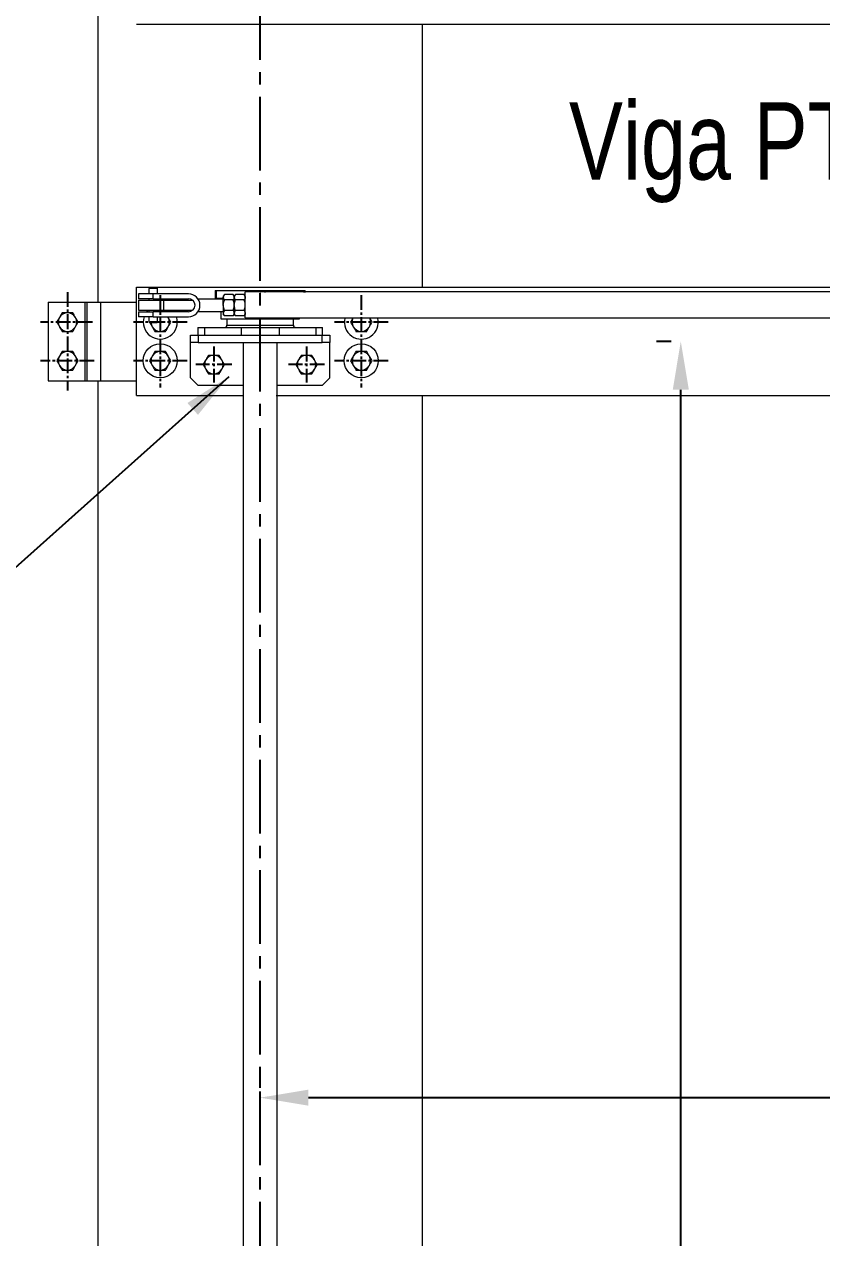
# Model space of a CAD drawing. Header units: millimetres. Extents: x 1587714 to 3094800, y -694377 to -413614.
# Drawn here: x 2024777 to 2025808, y -553559 to -551990 of the extents above; entities that cross this region are included whole.
import ezdxf
from ezdxf.enums import TextEntityAlignment as Align

# ---------------------------------------------------------------- set-up
doc = ezdxf.new("R2010")
doc.units = ezdxf.units.MM
doc.linetypes.add('CENTER2', pattern=[28.575, 19.05, -3.175, 3.175, -3.175])
for name, color, linetype in [('0_EJES', 1, 'CENTER2'), ('M0_EQUIPOS', 7, 'Continuous'), ('M2_PLBULONES', 2, 'Continuous'), ('M_DIM', 1, 'Continuous')]:
    doc.layers.add(name, color=color, linetype=linetype)
doc.styles.add('ARIAL', font='arial.ttf', dxfattribs={"width": 0.8})
doc.styles.add('STYLE-MSF', font='simplex.shx', dxfattribs={"width": 0.8})
doc.dimstyles.new('DIM1-25', dxfattribs={"dimscale": 25, "dimtxt": 2.5, "dimasz": 2.5, "dimexe": 1.25, "dimexo": 0.5, "dimgap": 1, "dimtad": 1, "dimdec": 1, "dimtxsty": 'STYLE-MSF', "dimcen": 2.5, "dimclrd": 8, "dimclre": 8, "dimclrt": 3, "dimaunit": 1, "dimadec": 1, "dimazin": 2, "dimtfac": 1, "dimtdec": 1, "dimtmove": 0, "dimatfit": 3, "dimfxl": 1, "dimlwd": -1, "dimlwe": -1, "dimarcsym": 0})

# ---------------------------------------------------------------- blocks, each defined once
blk = doc.blocks.new('*D92')
at = {"layer": 'Defpoints', "color": 0}
for p in [(2025082.1, -553377.5), (2025082.1, -553377.5), (2027002.1, -553377.5)]:
    blk.add_point(p, dxfattribs=at)
at = {"layer": 'M_DIM', "color": 8}
for p, q in [((2025082.1, -553365), (2025082.1, -553346.2)), ((2027002.1, -553365), (2027002.1, -553346.2)), ((2026939.6, -553377.5), (2025144.6, -553377.5))]:
    blk.add_line(p, q, dxfattribs=at)
for points in [[(2025144.6, -553367.1), (2025144.6, -553387.9), (2025082.1, -553377.5)], [(2026939.6, -553367.1), (2026939.6, -553387.9), (2027002.1, -553377.5)]]:
    blk.add_solid(points, dxfattribs=at)
at = {"layer": 'M_DIM', "color": 3, "insert": (2026042.1, -553321.2), "char_height": 62.5, "attachment_point": 5, "style": 'STYLE-MSF'}
blk.add_mtext('D= 1920', dxfattribs=at)
blk = doc.blocks.new('*D93')
at = {"layer": 'Defpoints', "color": 0}
for p in [(2025626, -552399.8), (2025626, -552399.8), (2025455.1, -555478.8)]:
    blk.add_point(p, dxfattribs=at)
at = {"layer": 'M_DIM', "color": 8}
for p, q in [((2025613.5, -552399.8), (2025594.8, -552399.8)), ((2025626, -555416.3), (2025626, -552462.3)), ((2025467.6, -555478.8), (2025657.3, -555478.8))]:
    blk.add_line(p, q, dxfattribs=at)
for points in [[(2025615.6, -552462.3), (2025636.4, -552462.3), (2025626, -552399.8)], [(2025615.6, -555416.3), (2025636.4, -555416.3), (2025626, -555478.8)]]:
    blk.add_solid(points, dxfattribs=at)
at = {"layer": 'M_DIM', "color": 3, "insert": (2025569.8, -553939.3), "char_height": 62.5, "attachment_point": 5, "rotation": 90, "style": 'STYLE-MSF'}
blk.add_mtext('H= 3079', dxfattribs=at)

msp = doc.modelspace()

# ---------------------------------------------------------------- linework, layer by layer
at = {"layer": '0_EJES', "ltscale": 5}
msp.add_line((2025082.082, -561179.822), (2025082.082, -549179.822), dxfattribs=at)
at = {"layer": '0_EJES'}
for p, q in [((2024832.9086, -552336.1792), (2024832.9086, -552463.4648)), ((2024952.9086, -552340.0943), (2024952.9086, -552459.5497)), ((2025212.9086, -552340.0943), (2025212.9086, -552459.5497)), ((2024865.4533, -552374.822), (2024798.1809, -552374.822)), ((2024987.6363, -552374.822), (2024918.1809, -552374.822)), ((2025247.6363, -552374.822), (2025178.1809, -552374.822)), ((2025022.0826, -552406.5285), (2025022.0826, -552453.1154)), ((2025142.0826, -552406.5285), (2025142.0826, -552453.1154)), ((2024867.6363, -552424.822), (2024798.1809, -552424.822)), ((2024987.6363, -552424.822), (2024918.1809, -552424.822)), ((2025045.376, -552429.822), (2024998.7891, -552429.822)), ((2025165.376, -552429.822), (2025118.7891, -552429.822)), ((2025247.6363, -552424.822), (2025178.1809, -552424.822))]:
    msp.add_line(p, q, dxfattribs=at)
at = {"layer": 'M0_EQUIPOS', "color": 1, "linetype": 'Continuous', "lineweight": 15}
for p, q in [((2024872.0819, -551970.622), (2024872.0819, -552349.022)), ((2025292.082, -552329.822), (2025292.082, -551989.8221)), ((2024872.0819, -552450.622), (2024872.0819, -554814.022)), ((2025292.082, -554794.822), (2025292.082, -552469.8219)), ((2025292.082, -554794.822), (2025292.082, -552469.8219))]:
    msp.add_line(p, q, dxfattribs=at)
at = {"layer": 'M0_EQUIPOS', "linetype": 'Continuous', "lineweight": 15}
for p, q in [((2024922.0821, -551989.8221), (2026902.0821, -551989.8221)), ((2024922.0821, -552329.822), (2026902.0821, -552329.822)), ((2024922.0821, -552469.822), (2024922.0821, -552329.822)), ((2024807.9082, -552349.022), (2024855.5996, -552349.022)), ((2024807.9082, -552349.022), (2024807.9082, -552450.622)), ((2024855.5996, -552349.022), (2024857.9084, -552349.022)), ((2024855.5996, -552349.022), (2024855.5996, -552450.622)), ((2024857.9084, -552349.022), (2024875.8089, -552349.022)), ((2024857.9084, -552349.022), (2024857.9084, -552450.622)), ((2024875.8089, -552349.022), (2024922.0821, -552349.022)), ((2024875.8089, -552349.022), (2024875.8089, -552450.622)), ((2024807.9082, -552450.622), (2024855.5996, -552450.622)), ((2024855.5996, -552450.622), (2024857.9084, -552450.622)), ((2024857.9084, -552450.622), (2024875.8089, -552450.622)), ((2024875.8089, -552450.622), (2024922.0821, -552450.622)), ((2024922.0821, -552469.822), (2025060.0826, -552469.822)), ((2025102.9269, -552469.8219), (2026902.0821, -552469.8219))]:
    msp.add_line(p, q, dxfattribs=at)
at = {"layer": 'M0_EQUIPOS', "color": 180, "linetype": 'Continuous', "lineweight": 15}
for p, q in [((2024924.8535, -552338.2502), (2024924.8535, -552344.6003)), ((2024943.8535, -552338.2502), (2024924.8535, -552338.2502)), ((2024939.3531, -552330.6003), (2024938.3537, -552331.6002)), ((2024938.3537, -552331.6002), (2024938.3537, -552338.2502)), ((2024949.3534, -552331.6002), (2024938.3537, -552331.6002)), ((2024939.3531, -552330.6003), (2024948.3539, -552330.6003)), ((2024943.8535, -552344.6003), (2024943.8535, -552338.2502)), ((2024989.3533, -552338.2502), (2024943.8535, -552338.2502)), ((2024949.3534, -552331.6002), (2024948.3539, -552330.6003)), ((2024949.3534, -552338.2502), (2024949.3534, -552331.6002)), ((2025023.9889, -552333.8219), (2025023.9889, -552343.8219)), ((2025023.9889, -552333.8219), (2025025.1605, -552333.8219)), ((2025025.1605, -552333.8219), (2025025.1605, -552343.8219)), ((2025025.1605, -552333.8219), (2025082.4362, -552333.8219)), ((2025036.0438, -552339.3448), (2025034.4564, -552341.1877)), ((2025034.4564, -552341.1877), (2025034.4564, -552342.7836)), ((2025047.0673, -552339.3448), (2025036.0438, -552339.3448)), ((2025048.6552, -552341.1877), (2025047.0673, -552339.3448)), ((2025050.2426, -552339.3448), (2025048.6552, -552341.1877)), ((2025048.6552, -552342.7836), (2025048.6552, -552341.1877)), ((2025061.2661, -552339.3448), (2025050.2426, -552339.3448)), ((2025062.8535, -552341.1877), (2025061.2661, -552339.3448)), ((2026650.853, -552335.9002), (2025062.8535, -552335.9002)), ((2025062.8535, -552353.1002), (2025062.8535, -552335.9002)), ((2025082.4362, -552333.8219), (2025088.093, -552333.8219)), ((2025082.4362, -552336.4002), (2025082.4362, -552333.8219)), ((2025088.093, -552333.8219), (2025139.0049, -552333.8219)), ((2025088.093, -552333.8219), (2025088.093, -552336.4002)), ((2025139.0049, -552333.8219), (2025140.1765, -552333.8219)), ((2025139.0049, -552336.4002), (2025139.0049, -552333.8219)), ((2025140.1765, -552336.4002), (2025140.1765, -552333.8219)), ((2024943.8535, -552344.6003), (2024924.8535, -552344.6003)), ((2024924.8535, -552346.6002), (2024924.8535, -552359.6002)), ((2024924.8535, -552346.6002), (2024957.2889, -552346.6002)), ((2024938.3537, -552344.6003), (2024938.3537, -552346.6002)), ((2024943.8535, -552344.6003), (2024989.3533, -552344.6003)), ((2024949.3534, -552346.6002), (2024949.3534, -552344.6003)), ((2024957.2889, -552346.6002), (2024957.2889, -552359.6002)), ((2024957.2889, -552346.6002), (2024994.8312, -552346.6002)), ((2025034.4564, -552345.2002), (2025001.9676, -552345.2002)), ((2025025.1605, -552343.8219), (2025023.9889, -552343.8219)), ((2025025.1605, -552343.8219), (2025034.4564, -552343.8219)), ((2025034.4564, -552353.1002), (2025034.4564, -552342.7836)), ((2025034.4564, -552353.1002), (2025034.4564, -552363.4168)), ((2025047.0673, -552346.2226), (2025036.0438, -552346.2226)), ((2025048.6552, -552353.1002), (2025048.6552, -552342.7836)), ((2025048.6552, -552363.4168), (2025048.6552, -552353.1002)), ((2025061.2661, -552346.2226), (2025050.2426, -552346.2226)), ((2025062.8535, -552369.3003), (2025062.8535, -552353.1002)), ((2024924.8535, -552359.6002), (2024957.2889, -552359.6002)), ((2024924.8535, -552361.6002), (2024924.8535, -552367.9503)), ((2024924.8535, -552361.6002), (2024943.8535, -552361.6002)), ((2024943.8535, -552367.9503), (2024924.8535, -552367.9503)), ((2024938.3537, -552359.6002), (2024938.3537, -552361.6002)), ((2024938.3537, -552367.9503), (2024938.3537, -552374.6002)), ((2024989.3533, -552361.6002), (2024943.8535, -552361.6002)), ((2024943.8535, -552367.9503), (2024943.8535, -552361.6002)), ((2024943.8535, -552367.9503), (2024989.3533, -552367.9503)), ((2024949.3534, -552361.6002), (2024949.3534, -552359.6002)), ((2024949.3534, -552374.6002), (2024949.3534, -552367.9503)), ((2024957.2889, -552359.6002), (2024994.8312, -552359.6002)), ((2024962.7458, -552367.9503), (2024963.3009, -552368.8219)), ((2025001.9895, -552361.0002), (2025034.4564, -552361.0002)), ((2025031.0828, -552361.0002), (2025031.0828, -552370.822)), ((2025031.0828, -552370.822), (2025118.1451, -552370.822)), ((2025034.4564, -552363.4168), (2025034.4564, -552365.0128)), ((2025034.4564, -552365.0128), (2025036.0438, -552366.8558)), ((2025047.0673, -552359.978), (2025036.0438, -552359.978)), ((2025047.0673, -552366.8558), (2025036.0438, -552366.8558)), ((2025039.0827, -552370.822), (2025039.0827, -552378.8219)), ((2025047.0673, -552366.8558), (2025048.6552, -552365.0128)), ((2025048.6552, -552365.0128), (2025048.6552, -552363.4168)), ((2025048.6552, -552365.0128), (2025050.2426, -552366.8558)), ((2025061.2661, -552359.978), (2025050.2426, -552359.978)), ((2025061.2661, -552366.8558), (2025050.2426, -552366.8558)), ((2025061.2661, -552366.8558), (2025062.8535, -552365.0128)), ((2025062.8535, -552369.3003), (2026650.853, -552369.3003)), ((2025118.1451, -552370.822), (2025133.0825, -552370.822)), ((2025125.0827, -552378.8219), (2025125.0827, -552370.822)), ((2025133.0825, -552370.822), (2025133.0825, -552369.8003)), ((2024938.3537, -552374.6002), (2024939.3531, -552375.6003)), ((2024938.3537, -552374.6002), (2024949.3534, -552374.6002)), ((2024948.3539, -552375.6003), (2024939.3531, -552375.6003)), ((2024948.3539, -552375.6003), (2024949.3534, -552374.6002)), ((2025001.5823, -552381.8219), (2025001.5823, -552391.8219)), ((2025001.5823, -552381.8219), (2025010.0156, -552381.8219)), ((2025010.0156, -552381.8219), (2025010.0156, -552391.8219)), ((2025010.0156, -552381.8219), (2025057.3899, -552381.8219)), ((2025039.0827, -552378.8219), (2025082.0824, -552378.8219)), ((2025057.3899, -552381.8219), (2025057.3899, -552391.8219)), ((2025057.3899, -552381.8219), (2025106.7754, -552381.8219)), ((2025082.0824, -552378.8219), (2025125.0827, -552378.8219)), ((2025106.7754, -552381.8219), (2025106.7754, -552391.8219)), ((2025106.7754, -552381.8219), (2025154.1497, -552381.8219)), ((2025154.1497, -552381.8219), (2025154.1497, -552391.8219)), ((2025154.1497, -552381.8219), (2025162.5826, -552381.8219)), ((2025162.5826, -552391.8219), (2025162.5826, -552381.8219)), ((2024992.0828, -552401.3219), (2024992.0828, -552391.8219)), ((2024992.0828, -552391.8219), (2025002.083, -552391.8219)), ((2025002.083, -552401.3219), (2024992.0828, -552401.3219)), ((2024992.0828, -552446.822), (2024992.0828, -552401.3219)), ((2025002.083, -552391.8219), (2025002.083, -552401.3219)), ((2025002.083, -552391.8219), (2025162.0824, -552391.8219)), ((2025002.083, -552401.3219), (2025162.0824, -552401.3219)), ((2025060.0826, -552402.1003), (2025060.0826, -555365.6003)), ((2025104.0823, -555365.6003), (2025104.0823, -552402.1003)), ((2025162.0824, -552401.3219), (2025162.0824, -552391.8219)), ((2025162.0824, -552391.8219), (2025172.0826, -552391.8219)), ((2025172.0826, -552401.3219), (2025162.0824, -552401.3219)), ((2025172.0826, -552391.8219), (2025172.0826, -552401.3219)), ((2025172.0826, -552446.822), (2025172.0826, -552401.3219)), ((2024992.0828, -552446.822), (2025002.083, -552456.822)), ((2025162.0824, -552456.822), (2025172.0826, -552446.822)), ((2025060.0826, -552456.822), (2025002.083, -552456.822)), ((2025162.0824, -552456.822), (2025104.0827, -552456.822))]:
    msp.add_line(p, q, dxfattribs=at)
for centre, radius, start, end in [((2024989.3536, -552353.1003), 14.85, 270, 90), ((2024989.3536, -552353.1003), 8.5, 270, 90), ((2025036.0826, -552378.822), 3, 270, 0), ((2025128.0826, -552378.822), 3, 180, 270)]:
    msp.add_arc(centre, radius, start, end, dxfattribs=at)
for points, knots in [([(2025036.0438, -552339.3448), (2025035.6265, -552339.8797), (2025034.7767, -552340.9689), (2025034.4614, -552342.1587), (2025034.4565, -552342.768), (2025034.4564, -552342.7836)], [0, 0, 0, 0, 0.484536291, 0.986754208, 1, 1, 1, 1]), ([(2025047.0673, -552339.3448), (2025047.4848, -552339.8797), (2025048.335, -552340.9689), (2025048.6502, -552342.1587), (2025048.6551, -552342.768), (2025048.6552, -552342.7836)], [0, 0, 0, 0, 0.484547595, 0.986754499, 1, 1, 1, 1]), ([(2025050.2426, -552339.3448), (2025049.8259, -552339.8797), (2025048.9773, -552340.9689), (2025048.6537, -552342.1587), (2025048.6552, -552342.768), (2025048.6552, -552342.7836)], [0, 0, 0, 0, 0.4845476778, 0.9867546667, 1, 1, 1, 1]), ([(2025061.2661, -552339.3448), (2025061.6828, -552339.8797), (2025062.5314, -552340.9689), (2025062.855, -552342.1587), (2025062.8535, -552342.768), (2025062.8535, -552342.7836)], [0, 0, 0, 0, 0.4845476778, 0.9867546667, 1, 1, 1, 1]), ([(2025034.4564, -552342.7836), (2025034.5169, -552343.2654), (2025034.6402, -552344.2463), (2025035.353, -552345.3856), (2025035.8885, -552346.0345), (2025036.0438, -552346.2226)], [0, 0, 0, 0, 0.406642383, 0.827975071, 1, 1, 1, 1]), ([(2025034.4564, -552353.1002), (2025034.4581, -552352.9418), (2025034.4691, -552351.9099), (2025034.7305, -552349.985), (2025035.3656, -552347.8611), (2025035.8765, -552346.6267), (2025036.0438, -552346.2226)], [0, 0, 0, 0, 0.066924938, 0.435838939, 0.815273453, 1, 1, 1, 1]), ([(2025036.0438, -552359.978), (2025035.808, -552359.3957), (2025035.25, -552358.0179), (2025034.6065, -552355.7221), (2025034.5069, -552353.9815), (2025034.4564, -552353.1002)], [0, 0, 0, 0, 0.265437649, 0.628071785, 1, 1, 1, 1]), ([(2025048.6552, -552342.7836), (2025048.5946, -552343.2654), (2025048.4713, -552344.2463), (2025047.7589, -552345.3857), (2025047.2228, -552346.0345), (2025047.0673, -552346.2226)], [0, 0, 0, 0, 0.406632177, 0.82795429, 1, 1, 1, 1]), ([(2025048.6552, -552353.1002), (2025048.6533, -552352.9418), (2025048.6412, -552351.9099), (2025048.381, -552349.9849), (2025047.7455, -552347.8611), (2025047.2346, -552346.6267), (2025047.0673, -552346.2226)], [0, 0, 0, 0, 0.0669260378, 0.4358396034, 0.8152736709, 1, 1, 1, 1]), ([(2025047.0673, -552359.978), (2025047.3034, -552359.3957), (2025047.8618, -552358.0181), (2025048.5043, -552355.722), (2025048.6045, -552353.9815), (2025048.6552, -552353.1002)], [0, 0, 0, 0, 0.265458342, 0.628070446, 1, 1, 1, 1]), ([(2025048.6552, -552342.7836), (2025048.7155, -552343.2654), (2025048.8384, -552344.2463), (2025049.551, -552345.3857), (2025050.0871, -552346.0345), (2025050.2426, -552346.2226)], [0, 0, 0, 0, 0.4066281202, 0.8279531138, 1, 1, 1, 1]), ([(2025048.6552, -552353.1002), (2025048.6569, -552352.9418), (2025048.6679, -552351.9099), (2025048.9292, -552349.985), (2025049.5644, -552347.8611), (2025050.0753, -552346.6267), (2025050.2426, -552346.2226)], [0, 0, 0, 0, 0.066924938, 0.435838939, 0.815273453, 1, 1, 1, 1]), ([(2025050.2426, -552359.978), (2025050.0068, -552359.3957), (2025049.4488, -552358.0179), (2025048.8053, -552355.7221), (2025048.7056, -552353.9815), (2025048.6552, -552353.1002)], [0, 0, 0, 0, 0.265437649, 0.628071785, 1, 1, 1, 1]), ([(2025062.8535, -552342.7836), (2025062.7929, -552343.2654), (2025062.6695, -552344.2463), (2025061.9577, -552345.3858), (2025061.4216, -552346.0345), (2025061.2661, -552346.2226)], [0, 0, 0, 0, 0.406639813, 0.827951059, 1, 1, 1, 1]), ([(2025062.8535, -552353.1002), (2025062.8518, -552352.9418), (2025062.8408, -552351.9099), (2025062.5794, -552349.985), (2025061.9443, -552347.8611), (2025061.4334, -552346.6267), (2025061.2661, -552346.2226)], [0, 0, 0, 0, 0.066924938, 0.435838939, 0.815273453, 1, 1, 1, 1]), ([(2025061.2661, -552359.978), (2025061.5019, -552359.3957), (2025062.0599, -552358.0179), (2025062.7034, -552355.7221), (2025062.803, -552353.9815), (2025062.8535, -552353.1002)], [0, 0, 0, 0, 0.265437649, 0.628071785, 1, 1, 1, 1]), ([(2024963.3009, -552368.8219), (2024963.2188, -552368.6795), (2024963.0507, -552368.3877), (2024962.8831, -552368.0984), (2024962.7973, -552367.9503)], [0, 0, 0, 0, 0.488064803, 1, 1, 1, 1]), ([(2025036.0438, -552359.978), (2025035.6265, -552360.5129), (2025034.7767, -552361.6023), (2025034.4614, -552362.7921), (2025034.4565, -552363.4012), (2025034.4564, -552363.4168)], [0, 0, 0, 0, 0.484542656, 0.986750613, 1, 1, 1, 1]), ([(2025034.4564, -552363.4168), (2025034.5169, -552363.8986), (2025034.6402, -552364.8795), (2025035.3529, -552366.019), (2025035.8885, -552366.6677), (2025036.0438, -552366.8558)], [0, 0, 0, 0, 0.4066400787, 0.8279856743, 1, 1, 1, 1]), ([(2025047.0673, -552359.978), (2025047.4848, -552360.5129), (2025048.335, -552361.6022), (2025048.6502, -552362.7921), (2025048.6551, -552363.4012), (2025048.6552, -552363.4168)], [0, 0, 0, 0, 0.48455396, 0.986750904, 1, 1, 1, 1]), ([(2025048.6552, -552363.4168), (2025048.5946, -552363.8986), (2025048.4713, -552364.8795), (2025047.7589, -552366.0191), (2025047.2228, -552366.6677), (2025047.0673, -552366.8558)], [0, 0, 0, 0, 0.406629872, 0.827964892, 1, 1, 1, 1]), ([(2025050.2426, -552359.978), (2025049.8259, -552360.5129), (2025048.9773, -552361.6022), (2025048.6537, -552362.7921), (2025048.6552, -552363.4012), (2025048.6552, -552363.4168)], [0, 0, 0, 0, 0.484554042, 0.986751072, 1, 1, 1, 1]), ([(2025048.6552, -552363.4168), (2025048.7156, -552363.8986), (2025048.8385, -552364.8795), (2025049.551, -552366.0191), (2025050.0871, -552366.6677), (2025050.2426, -552366.8558)], [0, 0, 0, 0, 0.406625815, 0.827963716, 1, 1, 1, 1]), ([(2025061.2661, -552359.978), (2025061.6828, -552360.5129), (2025062.5314, -552361.6022), (2025062.855, -552362.7921), (2025062.8535, -552363.4012), (2025062.8535, -552363.4168)], [0, 0, 0, 0, 0.484554042, 0.986751072, 1, 1, 1, 1]), ([(2025062.8535, -552363.4168), (2025062.7929, -552363.8986), (2025062.6695, -552364.8795), (2025061.9578, -552366.0191), (2025061.4216, -552366.6677), (2025061.2661, -552366.8558)], [0, 0, 0, 0, 0.406637508, 0.8279616613, 1, 1, 1, 1])]:
    msp.add_open_spline(points, degree=3, knots=knots, dxfattribs=at)
at = {"layer": 'M2_PLBULONES', "linetype": 'Continuous', "lineweight": 15}
for p, q in [((2024968.7921, -552359.6002), (2024970.3504, -552361.4134)), ((2024970.3504, -552361.4134), (2024970.4925, -552361.6002))]:
    msp.add_line(p, q, dxfattribs=at)
at = {"layer": 'M2_PLBULONES', "linetype": 'Continuous', "lineweight": 15, "flags": 128}
msp.add_lwpolyline([(2024935.3248, -552361.6002), (2024935.9552, -552360.8013), (2024937.0243, -552359.6002)], dxfattribs=at)
at = {"layer": 'M2_PLBULONES', "linetype": 'Continuous', "lineweight": 15}
for centre in [(2024952.9086, -552424.822), (2025212.9086, -552424.822)]:
    msp.add_circle(centre, 22, dxfattribs=at)
for centre, radius, start, end in [((2024832.9086, -552374.822), 12, 150, 210), ((2024832.9086, -552374.822), 12, 90, 150), ((2024832.9086, -552374.822), 12, 30, 90), ((2024832.9086, -552374.822), 12, 330, 30), ((2024952.9086, -552374.822), 22, 161.7990977, 18.2009023), ((2024952.9086, -552374.822), 12, 330, 30), ((2025212.9086, -552374.822), 22, 166.8054084, 13.1945916), ((2025212.9086, -552374.822), 12, 155.2616688, 210), ((2025212.9086, -552374.822), 12, 330, 24.7383312), ((2024832.9086, -552374.822), 12, 210, 270), ((2024832.9086, -552374.822), 12, 270, 330), ((2024952.9086, -552374.822), 12, 183.7187318, 210), ((2024952.9086, -552374.822), 12, 210, 270), ((2024952.9086, -552374.822), 12, 270, 330), ((2025212.9086, -552374.822), 12, 210, 270), ((2025212.9086, -552374.822), 12, 270, 330), ((2024832.9086, -552424.822), 12, 150, 210), ((2024832.9086, -552424.822), 12, 90, 150), ((2024832.9086, -552424.822), 12, 30, 90), ((2024832.9086, -552424.822), 12, 330, 30), ((2024952.9086, -552424.822), 12, 150, 210), ((2024952.9086, -552424.822), 12, 90, 150), ((2024952.9086, -552424.822), 12, 30, 90), ((2024952.9086, -552424.822), 12, 330, 30), ((2025022.0826, -552429.822), 12, 90, 150), ((2025022.0826, -552429.822), 12, 30, 90), ((2025142.0826, -552429.822), 12, 90, 150), ((2025142.0826, -552429.822), 12, 30, 90), ((2025212.9086, -552424.822), 12, 150, 210), ((2025212.9086, -552424.822), 12, 90, 150), ((2025212.9086, -552424.822), 12, 30, 90), ((2025212.9086, -552424.822), 12, 330, 30), ((2024832.9086, -552424.822), 12, 210, 270), ((2024832.9086, -552424.822), 12, 270, 330), ((2024952.9086, -552424.822), 12, 210, 270), ((2024952.9086, -552424.822), 12, 270, 330), ((2025022.0826, -552429.822), 12, 150, 210), ((2025022.0826, -552429.822), 12, 330, 30), ((2025142.0826, -552429.822), 12, 150, 210), ((2025142.0826, -552429.822), 12, 330, 30), ((2025212.9086, -552424.822), 12, 210, 270), ((2025212.9086, -552424.822), 12, 270, 330), ((2025022.0826, -552429.822), 12, 210, 270), ((2025022.0826, -552429.822), 12, 270, 330), ((2025142.0826, -552429.822), 12, 210, 270), ((2025142.0826, -552429.822), 12, 270, 330)]:
    msp.add_arc(centre, radius, start, end, dxfattribs=at)
for points, knots in [([(2024822.5166, -552368.822), (2024822.0577, -552369.6167), (2024821.1329, -552371.218), (2024819.9782, -552373.217), (2024819.2907, -552374.4083), (2024819.0519, -552374.822)], [0, 0, 0, 0, 0.3913663866, 0.7886481629, 1, 1, 1, 1]), ([(2024825.9803, -552362.822), (2024825.1034, -552364.3411), (2024823.9609, -552366.32), (2024822.7889, -552368.3503), (2024822.5166, -552368.822)], [0, 0, 0, 0, 0.767636388, 1, 1, 1, 1]), ([(2024832.9088, -552362.822), (2024832.7444, -552362.822), (2024831.5008, -552362.822), (2024829.156, -552362.822), (2024827.0454, -552362.822), (2024825.9803, -552362.822)], [0, 0, 0, 0, 0.070140426, 0.530766671, 1, 1, 1, 1]), ([(2024839.8372, -552362.822), (2024838.7118, -552362.822), (2024836.4407, -552362.822), (2024834.0931, -552362.822), (2024832.9088, -552362.822)], [0, 0, 0, 0, 0.495547284, 1, 1, 1, 1]), ([(2024843.301, -552368.822), (2024843.219, -552368.6798), (2024842.5979, -552367.6023), (2024841.4243, -552365.5724), (2024840.3695, -552363.7443), (2024839.8372, -552362.822)], [0, 0, 0, 0, 0.070082623, 0.530805082, 1, 1, 1, 1]), ([(2024846.7647, -552374.822), (2024846.2024, -552373.8475), (2024845.0673, -552371.8806), (2024843.8933, -552369.8477), (2024843.301, -552368.822)], [0, 0, 0, 0, 0.495436329, 1, 1, 1, 1]), ([(2024966.7646, -552374.822), (2024966.2023, -552373.8475), (2024965.0672, -552371.8806), (2024963.8932, -552369.8477), (2024963.3009, -552368.8219)], [0, 0, 0, 0, 0.4954290769, 1, 1, 1, 1]), ([(2025201.9517, -552369.8003), (2025201.6817, -552370.2677), (2025200.9462, -552371.5412), (2025199.9791, -552373.2171), (2025199.291, -552374.4083), (2025199.052, -552374.822)], [0, 0, 0, 0, 0.274563261, 0.748048244, 1, 1, 1, 1]), ([(2025226.7648, -552374.822), (2025226.2029, -552373.8486), (2025225.2516, -552372.2008), (2025224.2682, -552370.4974), (2025223.8657, -552369.8003)], [0, 0, 0, 0, 0.590732542, 1, 1, 1, 1]), ([(2024819.0519, -552374.822), (2024819.6146, -552375.7964), (2024820.7504, -552377.7631), (2024821.9243, -552379.7962), (2024822.5166, -552380.822)], [0, 0, 0, 0, 0.495462442, 1, 1, 1, 1]), ([(2024822.5166, -552380.822), (2024822.5986, -552380.9642), (2024823.2198, -552382.0415), (2024824.3932, -552384.0716), (2024825.4481, -552385.8996), (2024825.9803, -552386.8219)], [0, 0, 0, 0, 0.070068962, 0.53079819, 1, 1, 1, 1]), ([(2024825.9803, -552386.8219), (2024827.1055, -552386.8219), (2024829.3765, -552386.8219), (2024831.7242, -552386.8219), (2024832.9088, -552386.8219)], [0, 0, 0, 0, 0.495413559, 1, 1, 1, 1]), ([(2024832.9088, -552386.8219), (2024833.0728, -552386.8219), (2024834.3164, -552386.8219), (2024836.6613, -552386.8219), (2024838.7722, -552386.8219), (2024839.8372, -552386.8219)], [0, 0, 0, 0, 0.070004822, 0.530766367, 1, 1, 1, 1]), ([(2024839.8372, -552386.8219), (2024840.076, -552386.4083), (2024840.7573, -552385.2281), (2024841.911, -552383.2293), (2024842.8356, -552381.628), (2024843.301, -552380.822)], [0, 0, 0, 0, 0.211352203, 0.603059713, 1, 1, 1, 1]), ([(2024843.301, -552380.822), (2024843.5733, -552380.3502), (2024844.7453, -552378.32), (2024845.8877, -552376.341), (2024846.7647, -552374.822)], [0, 0, 0, 0, 0.232363612, 1, 1, 1, 1]), ([(2024939.4848, -552375.5707), (2024939.9043, -552376.2975), (2024940.897, -552378.0176), (2024941.9237, -552379.7954), (2024942.5165, -552380.822)], [0, 0, 0, 0, 0.422566674, 1, 1, 1, 1]), ([(2024942.5165, -552380.822), (2024942.5985, -552380.9642), (2024943.2197, -552382.0415), (2024944.3931, -552384.0716), (2024945.448, -552385.8996), (2024945.9802, -552386.8219)], [0, 0, 0, 0, 0.070068962, 0.53079819, 1, 1, 1, 1]), ([(2024945.9802, -552386.8219), (2024947.1053, -552386.8219), (2024949.3764, -552386.8219), (2024951.7241, -552386.8219), (2024952.9087, -552386.8219)], [0, 0, 0, 0, 0.495413559, 1, 1, 1, 1]), ([(2024952.9087, -552386.8219), (2024953.073, -552386.8219), (2024954.3166, -552386.8219), (2024956.6615, -552386.8219), (2024958.7721, -552386.8219), (2024959.8371, -552386.8219)], [0, 0, 0, 0, 0.070140426, 0.530766671, 1, 1, 1, 1]), ([(2024959.8371, -552386.8219), (2024960.0759, -552386.4083), (2024960.7573, -552385.2281), (2024961.9108, -552383.2292), (2024962.8355, -552381.6279), (2024963.3009, -552380.822)], [0, 0, 0, 0, 0.211352249, 0.6030742782, 1, 1, 1, 1]), ([(2024963.3009, -552380.822), (2024963.5732, -552380.3502), (2024964.7452, -552378.32), (2024965.8876, -552376.341), (2024966.7646, -552374.822)], [0, 0, 0, 0, 0.232363612, 1, 1, 1, 1]), ([(2025199.052, -552374.822), (2025199.6148, -552375.7964), (2025200.7505, -552377.763), (2025201.9241, -552379.7962), (2025202.5162, -552380.822)], [0, 0, 0, 0, 0.495479191, 1, 1, 1, 1]), ([(2025202.5162, -552380.822), (2025202.5984, -552380.9642), (2025203.2206, -552382.041), (2025204.3924, -552384.072), (2025205.4479, -552385.8997), (2025205.9805, -552386.8219)], [0, 0, 0, 0, 0.070100546, 0.53078073, 1, 1, 1, 1]), ([(2025205.9805, -552386.8219), (2025207.1056, -552386.8219), (2025209.3765, -552386.8219), (2025211.724, -552386.8219), (2025212.9084, -552386.8219)], [0, 0, 0, 0, 0.495447056, 1, 1, 1, 1]), ([(2025212.9084, -552386.8219), (2025213.0728, -552386.8219), (2025214.3164, -552386.8219), (2025216.6613, -552386.8219), (2025218.7718, -552386.8219), (2025219.8369, -552386.8219)], [0, 0, 0, 0, 0.070140426, 0.530766671, 1, 1, 1, 1]), ([(2025219.8369, -552386.8219), (2025220.0756, -552386.4083), (2025220.757, -552385.228), (2025221.9111, -552383.2294), (2025222.8358, -552381.628), (2025223.3011, -552380.822)], [0, 0, 0, 0, 0.211345205, 0.603087507, 1, 1, 1, 1]), ([(2025223.3011, -552380.822), (2025223.5734, -552380.3502), (2025224.7454, -552378.32), (2025225.8879, -552376.341), (2025226.7648, -552374.822)], [0, 0, 0, 0, 0.232363612, 1, 1, 1, 1]), ([(2024822.5166, -552418.822), (2024822.0577, -552419.6167), (2024821.1329, -552421.2181), (2024819.9782, -552423.2171), (2024819.2907, -552424.4084), (2024819.0519, -552424.822)], [0, 0, 0, 0, 0.391375303, 0.788651259, 1, 1, 1, 1]), ([(2024825.9803, -552412.8219), (2024825.1034, -552414.341), (2024823.9609, -552416.32), (2024822.7889, -552418.3502), (2024822.5166, -552418.822)], [0, 0, 0, 0, 0.767636388, 1, 1, 1, 1]), ([(2024832.9088, -552412.8219), (2024832.7444, -552412.8219), (2024831.5008, -552412.8219), (2024829.156, -552412.8219), (2024827.0454, -552412.8219), (2024825.9803, -552412.8219)], [0, 0, 0, 0, 0.070140426, 0.530766671, 1, 1, 1, 1]), ([(2024839.8372, -552412.8219), (2024838.7118, -552412.8219), (2024836.4407, -552412.8219), (2024834.0931, -552412.8219), (2024832.9088, -552412.8219)], [0, 0, 0, 0, 0.495547284, 1, 1, 1, 1]), ([(2024843.301, -552418.822), (2024843.219, -552418.6797), (2024842.5979, -552417.6023), (2024841.4243, -552415.5723), (2024840.3695, -552413.7443), (2024839.8372, -552412.8219)], [0, 0, 0, 0, 0.070082623, 0.530805082, 1, 1, 1, 1]), ([(2024846.7647, -552424.822), (2024846.2024, -552423.8476), (2024845.0673, -552421.8807), (2024843.8933, -552419.8477), (2024843.301, -552418.822)], [0, 0, 0, 0, 0.4954290769, 1, 1, 1, 1]), ([(2024942.5165, -552418.822), (2024942.0574, -552419.6166), (2024941.1325, -552421.2177), (2024939.9795, -552423.2176), (2024939.2909, -552424.4083), (2024939.0518, -552424.8219)], [0, 0, 0, 0, 0.391381282, 0.7885966426, 1, 1, 1, 1]), ([(2024945.9802, -552412.8219), (2024945.1033, -552414.341), (2024943.9608, -552416.32), (2024942.7888, -552418.3502), (2024942.5165, -552418.822)], [0, 0, 0, 0, 0.767636388, 1, 1, 1, 1]), ([(2024952.9087, -552412.8219), (2024952.7443, -552412.8219), (2024951.5007, -552412.8219), (2024949.1558, -552412.8219), (2024947.0453, -552412.8219), (2024945.9802, -552412.8219)], [0, 0, 0, 0, 0.070140426, 0.530766671, 1, 1, 1, 1]), ([(2024959.8371, -552412.8219), (2024958.7117, -552412.8219), (2024956.4406, -552412.8219), (2024954.093, -552412.8219), (2024952.9087, -552412.8219)], [0, 0, 0, 0, 0.495547284, 1, 1, 1, 1]), ([(2024963.3009, -552418.822), (2024963.2189, -552418.6797), (2024962.5977, -552417.6023), (2024961.4242, -552415.5723), (2024960.3694, -552413.7443), (2024959.8371, -552412.8219)], [0, 0, 0, 0, 0.070082623, 0.530805082, 1, 1, 1, 1]), ([(2024966.7646, -552424.8219), (2024966.2023, -552423.8475), (2024965.0672, -552421.8807), (2024963.8932, -552419.8477), (2024963.3009, -552418.822)], [0, 0, 0, 0, 0.495421852, 1, 1, 1, 1]), ([(2025015.154, -552417.8219), (2025014.2771, -552419.341), (2025013.1346, -552421.3199), (2025011.9626, -552423.3502), (2025011.6903, -552423.822)], [0, 0, 0, 0, 0.767636388, 1, 1, 1, 1]), ([(2025022.0825, -552417.8219), (2025021.9183, -552417.8219), (2025020.6747, -552417.8219), (2025018.3298, -552417.8219), (2025016.2191, -552417.8219), (2025015.154, -552417.8219)], [0, 0, 0, 0, 0.070072624, 0.530766519, 1, 1, 1, 1]), ([(2025029.0109, -552417.8219), (2025027.8857, -552417.8219), (2025025.6146, -552417.8219), (2025023.2669, -552417.8219), (2025022.0825, -552417.8219)], [0, 0, 0, 0, 0.4954804214, 1, 1, 1, 1]), ([(2025032.4747, -552423.822), (2025032.3927, -552423.6797), (2025031.7716, -552422.6023), (2025030.598, -552420.5723), (2025029.5432, -552418.7443), (2025029.0109, -552417.8219)], [0, 0, 0, 0, 0.070082623, 0.530805082, 1, 1, 1, 1]), ([(2025135.1544, -552417.8219), (2025134.2772, -552419.341), (2025133.1345, -552421.3199), (2025131.9625, -552423.3502), (2025131.6902, -552423.822)], [0, 0, 0, 0, 0.767644135, 1, 1, 1, 1]), ([(2025142.0824, -552417.8219), (2025141.9182, -552417.8219), (2025140.6746, -552417.8219), (2025138.3298, -552417.8219), (2025136.2193, -552417.8219), (2025135.1544, -552417.8219)], [0, 0, 0, 0, 0.070077254, 0.530801587, 1, 1, 1, 1]), ([(2025149.0108, -552417.8219), (2025147.8857, -552417.8219), (2025145.6147, -552417.8219), (2025143.267, -552417.8219), (2025142.0824, -552417.8219)], [0, 0, 0, 0, 0.495413559, 1, 1, 1, 1]), ([(2025152.475, -552423.822), (2025152.3929, -552423.6797), (2025151.7708, -552422.6029), (2025150.5989, -552420.5719), (2025149.5434, -552418.7442), (2025149.0108, -552417.8219)], [0, 0, 0, 0, 0.070114199, 0.530787619, 1, 1, 1, 1]), ([(2025202.5162, -552418.822), (2025202.0574, -552419.6167), (2025201.1329, -552421.218), (2025199.979, -552423.2174), (2025199.291, -552424.4083), (2025199.052, -552424.8219)], [0, 0, 0, 0, 0.3913604793, 0.7886224006, 1, 1, 1, 1]), ([(2025205.9805, -552412.8219), (2025205.1033, -552414.341), (2025203.9606, -552416.3199), (2025202.7886, -552418.3502), (2025202.5162, -552418.822)], [0, 0, 0, 0, 0.767644135, 1, 1, 1, 1]), ([(2025212.9084, -552412.8219), (2025212.7442, -552412.8219), (2025211.5006, -552412.8219), (2025209.1559, -552412.8219), (2025207.0453, -552412.8219), (2025205.9805, -552412.8219)], [0, 0, 0, 0, 0.070077254, 0.530801587, 1, 1, 1, 1]), ([(2025219.8369, -552412.8219), (2025218.7116, -552412.8219), (2025216.4405, -552412.8219), (2025214.0929, -552412.8219), (2025212.9084, -552412.8219)], [0, 0, 0, 0, 0.4954804214, 1, 1, 1, 1]), ([(2025223.3011, -552418.822), (2025223.2189, -552418.6797), (2025222.5968, -552417.6029), (2025221.4249, -552415.5719), (2025220.3695, -552413.7442), (2025219.8369, -552412.8219)], [0, 0, 0, 0, 0.070114199, 0.530787619, 1, 1, 1, 1]), ([(2025226.7648, -552424.8219), (2025226.2023, -552423.8475), (2025225.0668, -552421.8809), (2025223.8932, -552419.8478), (2025223.3011, -552418.822)], [0, 0, 0, 0, 0.495455283, 1, 1, 1, 1]), ([(2024819.0519, -552424.822), (2024819.6146, -552425.7964), (2024820.7504, -552427.7631), (2024821.9243, -552429.7962), (2024822.5166, -552430.822)], [0, 0, 0, 0, 0.495455219, 1, 1, 1, 1]), ([(2024822.5166, -552430.822), (2024822.5986, -552430.9642), (2024823.2197, -552432.0417), (2024824.3932, -552434.0716), (2024825.4481, -552435.8996), (2024825.9803, -552436.822)], [0, 0, 0, 0, 0.070082623, 0.530805082, 1, 1, 1, 1]), ([(2024839.8372, -552436.822), (2024840.076, -552436.4083), (2024840.7573, -552435.2281), (2024841.911, -552433.2293), (2024842.8356, -552431.6279), (2024843.301, -552430.822)], [0, 0, 0, 0, 0.2113633971, 0.6030653472, 1, 1, 1, 1]), ([(2024843.301, -552430.822), (2024843.5733, -552430.3502), (2024844.7453, -552428.3199), (2024845.8877, -552426.3411), (2024846.7647, -552424.822)], [0, 0, 0, 0, 0.232366967, 1, 1, 1, 1]), ([(2024939.0518, -552424.8219), (2024939.6145, -552425.7963), (2024940.7503, -552427.763), (2024941.9242, -552429.7962), (2024942.5165, -552430.822)], [0, 0, 0, 0, 0.495462442, 1, 1, 1, 1]), ([(2024942.5165, -552430.822), (2024942.5985, -552430.9642), (2024943.2196, -552432.0417), (2024944.3931, -552434.0716), (2024945.448, -552435.8996), (2024945.9802, -552436.822)], [0, 0, 0, 0, 0.070082623, 0.530805082, 1, 1, 1, 1]), ([(2024959.8371, -552436.822), (2024960.0759, -552436.4083), (2024960.7572, -552435.2281), (2024961.9109, -552433.2293), (2024962.8355, -552431.6279), (2024963.3009, -552430.822)], [0, 0, 0, 0, 0.2113633971, 0.6030653472, 1, 1, 1, 1]), ([(2024963.3009, -552430.822), (2024963.5732, -552430.3502), (2024964.7452, -552428.3199), (2024965.8876, -552426.341), (2024966.7646, -552424.8219)], [0, 0, 0, 0, 0.232363612, 1, 1, 1, 1]), ([(2025011.6903, -552423.822), (2025011.2313, -552424.6166), (2025010.3064, -552426.2178), (2025009.153, -552428.2173), (2025008.4653, -552429.4083), (2025008.2266, -552429.8219)], [0, 0, 0, 0, 0.391406951, 0.788648363, 1, 1, 1, 1]), ([(2025008.2266, -552429.8219), (2025008.7889, -552430.7964), (2025009.924, -552432.7633), (2025011.0979, -552434.7962), (2025011.6903, -552435.8219)], [0, 0, 0, 0, 0.4954290769, 1, 1, 1, 1]), ([(2025035.9389, -552429.8219), (2025035.3764, -552428.8475), (2025034.2409, -552426.8808), (2025033.067, -552424.8478), (2025032.4747, -552423.822)], [0, 0, 0, 0, 0.495438534, 1, 1, 1, 1]), ([(2025032.4747, -552435.8219), (2025032.7472, -552435.3502), (2025033.9198, -552433.3202), (2025035.0621, -552431.3411), (2025035.9389, -552429.8219)], [0, 0, 0, 0, 0.232389649, 1, 1, 1, 1]), ([(2025131.6902, -552423.822), (2025131.2314, -552424.6167), (2025130.3069, -552426.218), (2025129.153, -552428.2174), (2025128.4649, -552429.4083), (2025128.226, -552429.8219)], [0, 0, 0, 0, 0.3913604793, 0.7886224006, 1, 1, 1, 1]), ([(2025128.226, -552429.8219), (2025128.7887, -552430.7963), (2025129.9245, -552432.7629), (2025131.0981, -552434.7961), (2025131.6902, -552435.8219)], [0, 0, 0, 0, 0.495479191, 1, 1, 1, 1]), ([(2025155.9388, -552429.8219), (2025155.3762, -552428.8475), (2025154.2408, -552426.8809), (2025153.0672, -552424.8478), (2025152.475, -552423.822)], [0, 0, 0, 0, 0.495455283, 1, 1, 1, 1]), ([(2025152.475, -552435.8219), (2025152.7474, -552435.3502), (2025153.9194, -552433.3199), (2025155.0618, -552431.341), (2025155.9388, -552429.8219)], [0, 0, 0, 0, 0.232363612, 1, 1, 1, 1]), ([(2025199.052, -552424.8219), (2025199.6148, -552425.7963), (2025200.7505, -552427.7629), (2025201.9241, -552429.7961), (2025202.5162, -552430.822)], [0, 0, 0, 0, 0.495479191, 1, 1, 1, 1]), ([(2025202.5162, -552430.822), (2025202.5984, -552430.9642), (2025203.2205, -552432.0411), (2025204.3924, -552434.072), (2025205.4479, -552435.8998), (2025205.9805, -552436.822)], [0, 0, 0, 0, 0.070114199, 0.530787619, 1, 1, 1, 1]), ([(2025219.8369, -552436.822), (2025220.0756, -552436.4083), (2025220.7569, -552435.228), (2025221.9112, -552433.2294), (2025222.8358, -552431.628), (2025223.3011, -552430.822)], [0, 0, 0, 0, 0.211356352, 0.603078577, 1, 1, 1, 1]), ([(2025223.3011, -552430.822), (2025223.5734, -552430.3502), (2025224.7454, -552428.3199), (2025225.8879, -552426.341), (2025226.7648, -552424.8219)], [0, 0, 0, 0, 0.232363612, 1, 1, 1, 1]), ([(2024825.9803, -552436.822), (2024827.1055, -552436.822), (2024829.3765, -552436.822), (2024831.7242, -552436.822), (2024832.9088, -552436.822)], [0, 0, 0, 0, 0.495413559, 1, 1, 1, 1]), ([(2024832.9088, -552436.822), (2024833.0728, -552436.822), (2024834.3164, -552436.822), (2024836.6613, -552436.822), (2024838.7722, -552436.822), (2024839.8372, -552436.822)], [0, 0, 0, 0, 0.070004822, 0.530766367, 1, 1, 1, 1]), ([(2024945.9802, -552436.822), (2024947.1053, -552436.822), (2024949.3764, -552436.822), (2024951.7241, -552436.822), (2024952.9087, -552436.822)], [0, 0, 0, 0, 0.495413559, 1, 1, 1, 1]), ([(2024952.9087, -552436.822), (2024953.073, -552436.822), (2024954.3166, -552436.822), (2024956.6615, -552436.822), (2024958.7721, -552436.822), (2024959.8371, -552436.822)], [0, 0, 0, 0, 0.070140426, 0.530766671, 1, 1, 1, 1]), ([(2025011.6903, -552435.8219), (2025011.7723, -552435.9642), (2025012.3934, -552437.0416), (2025013.5669, -552439.0716), (2025014.6218, -552440.8996), (2025015.154, -552441.822)], [0, 0, 0, 0, 0.070082623, 0.530805082, 1, 1, 1, 1]), ([(2025015.154, -552441.822), (2025016.2793, -552441.822), (2025018.5504, -552441.822), (2025020.898, -552441.822), (2025022.0825, -552441.822)], [0, 0, 0, 0, 0.4954804214, 1, 1, 1, 1]), ([(2025022.0825, -552441.822), (2025022.2468, -552441.822), (2025023.4905, -552441.822), (2025025.8353, -552441.822), (2025027.9459, -552441.822), (2025029.0109, -552441.822)], [0, 0, 0, 0, 0.070140426, 0.530766671, 1, 1, 1, 1]), ([(2025029.0109, -552441.822), (2025029.2497, -552441.4083), (2025029.931, -552440.228), (2025031.0853, -552438.2295), (2025032.0095, -552436.628), (2025032.4747, -552435.8219)], [0, 0, 0, 0, 0.2113635561, 0.6030987415, 1, 1, 1, 1]), ([(2025131.6902, -552435.8219), (2025131.7724, -552435.9642), (2025132.3945, -552437.0411), (2025133.5664, -552439.072), (2025134.6218, -552440.8997), (2025135.1544, -552441.822)], [0, 0, 0, 0, 0.070114199, 0.530787619, 1, 1, 1, 1]), ([(2025135.1544, -552441.822), (2025136.2795, -552441.822), (2025138.5504, -552441.822), (2025140.8979, -552441.822), (2025142.0824, -552441.822)], [0, 0, 0, 0, 0.495447056, 1, 1, 1, 1]), ([(2025142.0824, -552441.822), (2025142.2467, -552441.822), (2025143.4903, -552441.822), (2025145.8352, -552441.822), (2025147.9458, -552441.822), (2025149.0108, -552441.822)], [0, 0, 0, 0, 0.070140426, 0.530766671, 1, 1, 1, 1]), ([(2025149.0108, -552441.822), (2025149.2496, -552441.4083), (2025149.9309, -552440.228), (2025151.0852, -552438.2294), (2025152.0097, -552436.6279), (2025152.475, -552435.8219)], [0, 0, 0, 0, 0.211356405, 0.603078338, 1, 1, 1, 1]), ([(2025205.9805, -552436.822), (2025207.1056, -552436.822), (2025209.3765, -552436.822), (2025211.724, -552436.822), (2025212.9084, -552436.822)], [0, 0, 0, 0, 0.495447056, 1, 1, 1, 1]), ([(2025212.9084, -552436.822), (2025213.0728, -552436.822), (2025214.3164, -552436.822), (2025216.6613, -552436.822), (2025218.7718, -552436.822), (2025219.8369, -552436.822)], [0, 0, 0, 0, 0.070140426, 0.530766671, 1, 1, 1, 1])]:
    msp.add_open_spline(points, degree=3, knots=knots, dxfattribs=at)

# ---------------------------------------------------------------- texts
at = {"layer": 'M_DIM', "color": 1, "style": 'ARIAL', "width": 0.75}
msp.add_text('Viga PT1-2', height=100, dxfattribs=at).set_placement((2025743.3982, -552153.0245), align=Align.MIDDLE)

# ---------------------------------------------------------------- dimensions: what is measured, and where the dimension line sits
at = {"layer": 'M_DIM'}
dim = msp.add_linear_dim(base=(2025626.0193, -552399.8222), p1=(2025455.1091, -555478.8222), p2=(2025626.0193, -552399.8222), angle=90, text='H= <>', dimstyle='DIM1-25', dxfattribs=at)
dim.commit()
dim.dimension.update_dxf_attribs({"geometry": '*D93', "text_midpoint": (2025569.7693, -553939.3222)})
dim = msp.add_linear_dim(base=(2025082.082, -553377.4761), p1=(2027002.082, -553377.4761), p2=(2025082.082, -553377.4761), text='D= <>', dimstyle='DIM1-25', dxfattribs=at)
dim.commit()
dim.dimension.update_dxf_attribs({"geometry": '*D92', "text_midpoint": (2026042.082, -553321.2261)})

# ---------------------------------------------------------------- leaders
msp.add_leader([(2025041.4535, -552445.4314), (2024694.946, -552755.4663)], dimstyle='DIM1-25', override={"dimgap": 1, "dimtad": 0}, dxfattribs=at)

doc.saveas('drawing.dxf')
